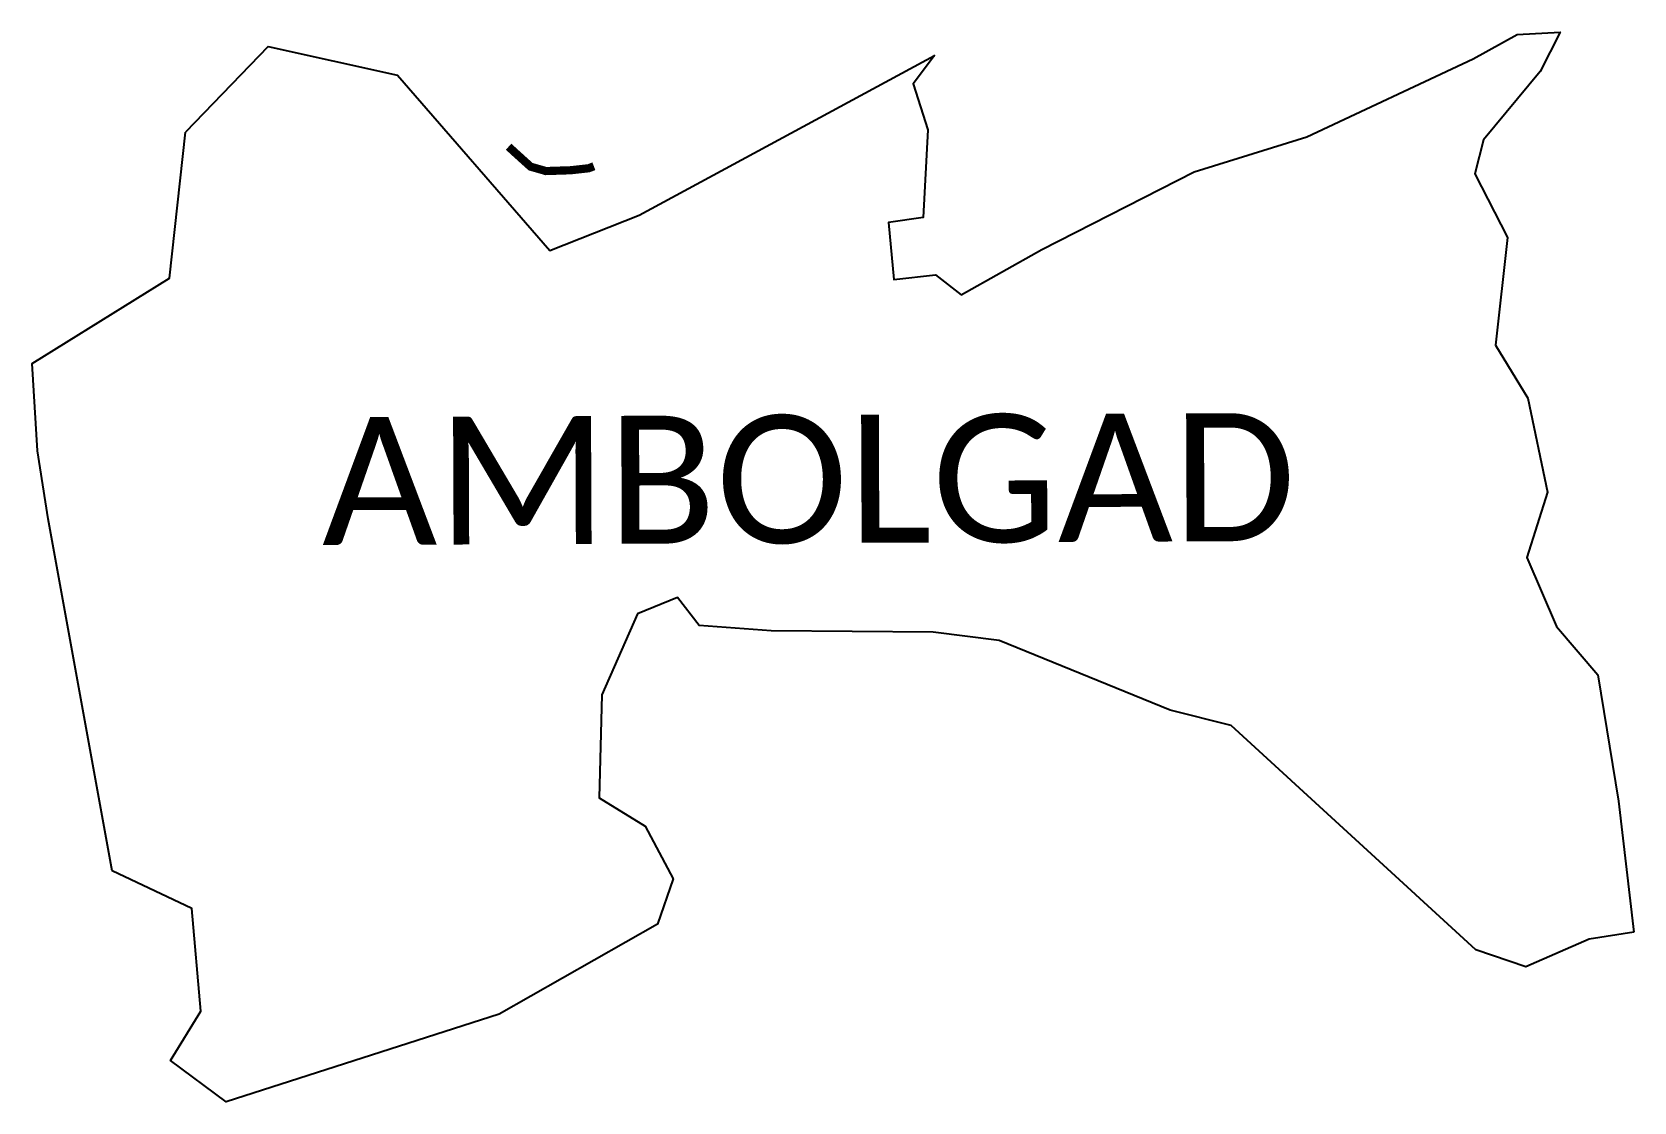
# Model space of a CAD drawing. Header units: metres. Extents: x 321038 to 322991, y 1840017 to 1841321.
import ezdxf

# ---------------------------------------------------------------- set-up
doc = ezdxf.new("R2010")
doc.units = ezdxf.units.M
for name, color, linetype in [('ARTIFICIALLY PROTECTED', 10, 'Continuous'), ('village', 3, 'Continuous'), ('VILLAGE NAME', 250, 'Continuous')]:
    doc.layers.add(name, color=color, linetype=linetype)
doc.styles.get("Standard").update_dxf_attribs({"font": 'calibri.ttf'})

msp = doc.modelspace()

# ---------------------------------------------------------------- linework, layer by layer
at = {"color": 3, "flags": 128}
msp.add_lwpolyline([(321325.5, 1841303.8), (321224.8, 1841199.6)], dxfattribs=at)
at = {"layer": 'ARTIFICIALLY PROTECTED', "const_width": 10, "flags": 128}
msp.add_lwpolyline([(321722.9, 1841157.9), (321716.5, 1841155.4), (321694.5, 1841153), (321664.4, 1841152), (321645.7, 1841157.4), (321628.3, 1841173.1), (321618.9, 1841181.7)], dxfattribs=at)
at = {"layer": 'village', "color": 3, "true_color": 0x00ff00}
for points in [[(321325.5, 1841303.8, 0), (321483.5, 1841268.7, 0), (321669.2, 1841055.3, 0), (321778, 1841098.2, 0), (322138.5, 1841293, 0), (322112.4, 1841258.3, 0), (322130.2, 1841202.1, 0), (322124.7, 1841095.4, 0), (322082.1, 1841089.5, 0), (322088.7, 1841019.8, 0), (322139.7, 1841025.5, 0), (322170.7, 1841001.3, 0), (322269.2, 1841056.6, 0), (322455.1, 1841150.9, 0), (322592.5, 1841193.9, 0), (322795.4, 1841288.7, 0), (322849, 1841318.5, 0), (322901.4, 1841321.4, 0), (322876.9, 1841273.2, 0), (322808, 1841190.2, 0), (322797.1, 1841148.7, 0), (322837.3, 1841070.9, 0), (322822.4, 1840939.7, 0), (322861.8, 1840875.3, 0), (322886, 1840760.6, 0), (322860.9, 1840681, 0), (322897.1, 1840597, 0), (322947.4, 1840538, 0), (322972.4, 1840383.8, 0), (322991.4, 1840224.3, 0)], [(322991.4, 1840224.3, 0), (322936.8, 1840215.6, 0), (322859.6, 1840182, 0), (322798.4, 1840202.9, 0), (322500.2, 1840476.4, 0), (322425.7, 1840495.1, 0), (322217.1, 1840579.9, 0), (322136.5, 1840589.9, 0), (321939.2, 1840591.7, 0), (321851.5, 1840598.1, 0), (321824.7, 1840632.3, 0), (321776.1, 1840612.3, 0), (321732.7, 1840513.5, 0), (321729.4, 1840388, 0), (321785.3, 1840353.6, 0), (321819.8, 1840289.5, 0), (321800.4, 1840234, 0), (321607.5, 1840124.3, 0), (321274.3, 1840017.4, 0), (321206.5, 1840068.1, 0), (321243.4, 1840128.1, 0), (321232.7, 1840253.1, 0), (321135.3, 1840299.2, 0), (321057.2, 1840728.3, 0), (321044.2, 1840811.2, 0), (321037.7, 1840917.6, 0), (321205.5, 1841021.4, 0), (321224.8, 1841199.6, 0)]]:
    msp.add_polyline3d(points, dxfattribs=at)

# ---------------------------------------------------------------- texts
at = {"layer": 'VILLAGE NAME', "insert": (321390.7, 1840852.1), "char_height": 155.989, "attachment_point": 1, "rotation": 0.2435}
msp.add_mtext_dynamic_manual_height_columns('{\\fCalibri|b0|i0|c0|p34;AMBOLGAD}', width=1385.684, gutter_width=779.9, heights=[0], dxfattribs=at)

doc.saveas('drawing.dxf')
